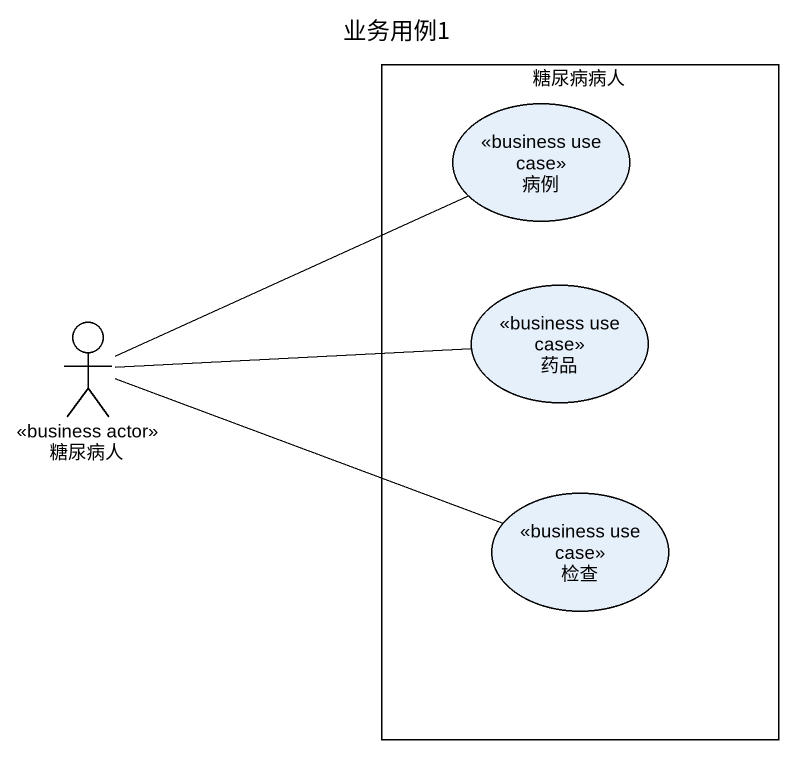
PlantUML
@startuml
title 业务用例1
rectangle 糖尿病病人 {
  usecase 病例 <<business use case>>
  usecase 药品 <<business use case>>
  usecase 检查 <<business use case>>
}
actor 糖尿病人 <<business actor>>
糖尿病人 -right- 病例
糖尿病人 -right- 药品
糖尿病人 -right- 检查
@enduml
